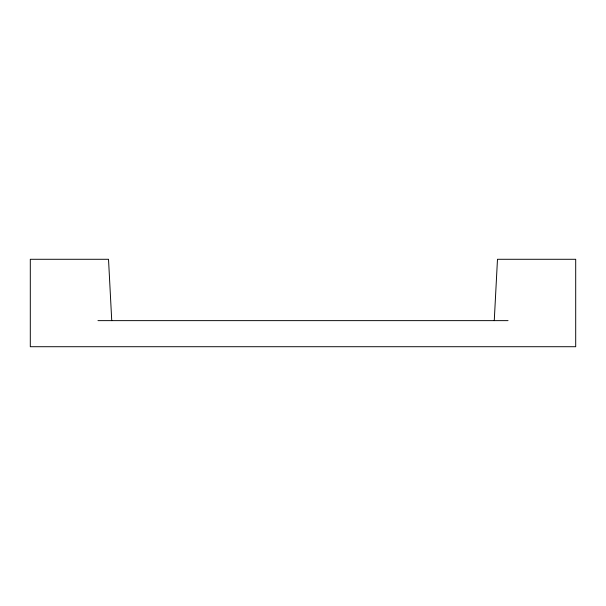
<?xml version="1.0" encoding="UTF-8"?>
<svg xmlns="http://www.w3.org/2000/svg" width="606" height="606" viewBox="0 0 606 606"><rect width="100%" height="100%" fill="white"/><g stroke="black" fill="none" stroke-linecap="round" stroke-linejoin="round"><path stroke-width="0.91" d="M494.261 320.635L497.481 259.285L575.7 259.285L575.7 346.715L30.3 346.715L30.3 259.285L108.519 259.285L111.739 320.635M97.952 320.635L508.048 320.635"/></g></svg>
